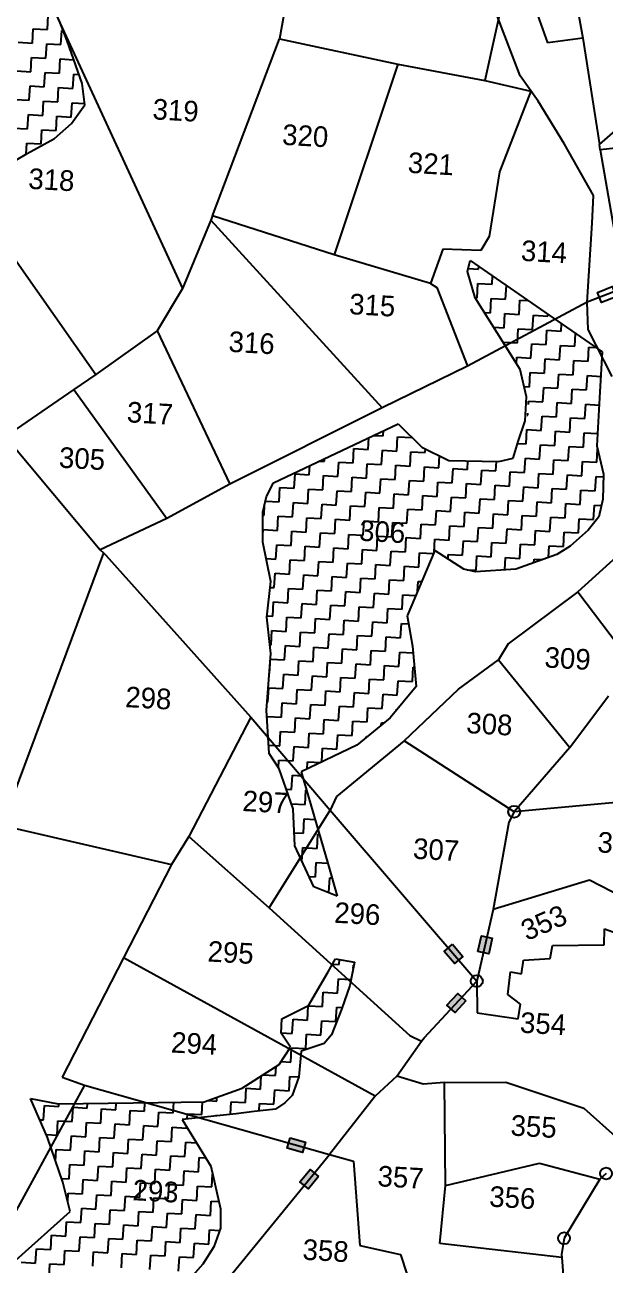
# Model space of a CAD drawing. Header units: metres. Extents: x 284689 to 287152, y 2012663 to 2015676.
# Drawn here: x 285873 to 286132, y 2014511 to 2015064 of the extents above; entities that cross this region are included whole.
import ezdxf
from ezdxf.enums import TextEntityAlignment as Align

# ---------------------------------------------------------------- set-up
doc = ezdxf.new("R2010")
doc.units = ezdxf.units.M
doc.header["$MEASUREMENT"] = 0
for name, color, linetype in [('LINE_WATER', 4, 'Continuous'), ('POLY_HATCH', 12, 'Continuous'), ('POLY_PARCEL', 6, 'Continuous'), ('TEXT_PARCEL', 7, 'Continuous')]:
    doc.layers.add(name, color=color, linetype=linetype)
doc.styles.add('TEXT_MAP', font='')
doc.styles.get('TEXT_MAP').set_extended_font_data('Kruti Dev 050')

msp = doc.modelspace()

# ---------------------------------------------------------------- hatches: boundary and pattern name
for points in [[(286081.44, 2014656.44), (286076.65, 2014657.55), (286075.04, 2014650.63), (286079.83, 2014649.52)], [(286064.58, 2014645.18), (286068.31, 2014648.38), (286063.68, 2014653.78), (286059.95, 2014650.57)], [(286061.2, 2014626.66), (286064.81, 2014623.32), (286069.64, 2014628.53), (286066.03, 2014631.88)], [(285996.84, 2014560.93), (285998.18, 2014565.66), (285991.34, 2014567.6), (285990, 2014562.87)], [(285995.68, 2014547.92), (285999.49, 2014544.81), (286003.99, 2014550.31), (286000.18, 2014553.42)]]:
    msp.add_hatch(color=256).paths.add_polyline_path(points)

# ---------------------------------------------------------------- linework, layer by layer
for points in [[(286136.73, 2014942.33), (286130.12, 2014939.72), (286128.31, 2014944.29), (286134.92, 2014946.9)], [(286075.04, 2014650.63), (286076.65, 2014657.55), (286081.44, 2014656.44), (286079.83, 2014649.52)], [(286063.68, 2014653.78), (286068.31, 2014648.38), (286064.58, 2014645.18), (286059.95, 2014650.57)], [(286069.64, 2014628.53), (286064.81, 2014623.32), (286061.2, 2014626.66), (286066.03, 2014631.88)], [(285991.34, 2014567.6), (285998.18, 2014565.66), (285996.84, 2014560.93), (285990, 2014562.87)], [(286003.99, 2014550.31), (285999.49, 2014544.81), (285995.68, 2014547.92), (286000.18, 2014553.42)]]:
    msp.add_lwpolyline(points, close=True)
for centre in [(286091.2, 2014712.83), (286074.5, 2014637.39), (286132.16, 2014551.64), (286113.43, 2014522.78)]:
    msp.add_circle(centre, 2.65)
at = {"layer": 'LINE_WATER'}
for p, q in [((286093.94, 2015040.8), (286083.57, 2015067.5)), ((286101.86, 2015029.43), (286093.94, 2015040.8)), ((286113.61, 2015010.26), (286101.86, 2015029.43)), ((286126.63, 2014987.49), (286113.61, 2015010.26)), ((286125.94, 2014975.19), (286126.63, 2014987.49)), ((286123.81, 2014939.87), (286125.94, 2014975.19)), ((286124.23, 2014927.8), (286123.81, 2014939.87)), ((286134.93, 2014906.78), (286124.23, 2014927.8))]:
    msp.add_line(p, q, dxfattribs=at)
at = {"layer": 'POLY_HATCH', "linetype": 'Continuous'}
for p, q in [((285883.1, 2015061.41), (285883.46, 2015067.78)), ((285876.36, 2015055.39), (285876.72, 2015061.77)), ((285876.72, 2015061.77), (285883.1, 2015061.41)), ((285889.11, 2015054.68), (285889.47, 2015061.05)), ((285889.47, 2015061.05), (285890.07, 2015061.02)), ((285869.99, 2015055.75), (285876.36, 2015055.39)), ((285882.38, 2015048.66), (285882.74, 2015055.03)), ((285882.74, 2015055.03), (285889.11, 2015054.68)), ((285875.65, 2015042.64), (285876.01, 2015049.02)), ((285876.01, 2015049.02), (285882.38, 2015048.66)), ((285888.4, 2015041.93), (285888.76, 2015048.3)), ((285888.76, 2015048.3), (285894.8, 2015047.96)), ((285869.27, 2015043), (285875.65, 2015042.64)), ((285881.66, 2015035.91), (285882.02, 2015042.28)), ((285882.02, 2015042.28), (285888.4, 2015041.93)), ((285894.41, 2015035.19), (285894.77, 2015041.57)), ((285894.77, 2015041.57), (285897.09, 2015041.44)), ((285874.93, 2015029.89), (285875.29, 2015036.27)), ((285875.29, 2015036.27), (285881.66, 2015035.91)), ((285887.68, 2015029.18), (285888.04, 2015035.55)), ((285888.04, 2015035.55), (285894.41, 2015035.19)), ((285868.56, 2015030.25), (285874.93, 2015029.89)), ((285880.95, 2015023.16), (285881.31, 2015029.53)), ((285881.31, 2015029.53), (285887.68, 2015029.18)), ((285893.7, 2015022.44), (285894.06, 2015028.82)), ((285894.06, 2015028.82), (285899.67, 2015028.5)), ((285874.21, 2015017.14), (285874.57, 2015023.52)), ((285874.57, 2015023.52), (285880.95, 2015023.16)), ((285886.96, 2015016.43), (285887.32, 2015022.8)), ((285887.32, 2015022.8), (285893.7, 2015022.44)), ((285867.84, 2015017.5), (285874.21, 2015017.14)), ((285880.23, 2015010.41), (285880.59, 2015016.79)), ((285880.59, 2015016.79), (285886.96, 2015016.43)), ((285873.58, 2015005.93), (285873.86, 2015010.77)), ((285873.86, 2015010.77), (285880.23, 2015010.41)), ((286070.76, 2014954.94), (286075.34, 2014954.68)), ((286075.34, 2014954.68), (286075.41, 2014955.85)), ((286081.36, 2014947.95), (286081.56, 2014951.59)), ((286074.62, 2014941.93), (286074.98, 2014948.3)), ((286074.98, 2014948.3), (286081.36, 2014947.95)), ((286087.37, 2014941.21), (286087.72, 2014947.32)), ((286073.73, 2014941.98), (286074.62, 2014941.93)), ((286080.64, 2014935.2), (286081, 2014941.57)), ((286081, 2014941.57), (286087.37, 2014941.21)), ((286093.39, 2014934.48), (286093.75, 2014940.85)), ((286093.75, 2014940.85), (286097.35, 2014940.65)), ((286077.84, 2014935.35), (286080.64, 2014935.2)), ((286086.66, 2014928.46), (286087.02, 2014934.84)), ((286087.02, 2014934.84), (286093.39, 2014934.48)), ((286099.41, 2014927.75), (286099.76, 2014934.12)), ((286099.76, 2014934.12), (286106.14, 2014933.76)), ((286106.14, 2014933.76), (286106.18, 2014934.53)), ((286082.01, 2014928.72), (286086.66, 2014928.46)), ((286092.67, 2014921.73), (286093.03, 2014928.1)), ((286093.03, 2014928.1), (286099.41, 2014927.75)), ((286105.42, 2014921.01), (286105.78, 2014927.39)), ((286105.78, 2014927.39), (286112.16, 2014927.03)), ((286112.16, 2014927.03), (286112.34, 2014930.26)), ((286086.29, 2014921.94), (286086.3, 2014922.09)), ((286086.3, 2014922.09), (286092.67, 2014921.73)), ((286118.17, 2014920.3), (286118.49, 2014926)), ((286098.69, 2014915), (286099.05, 2014921.37)), ((286099.05, 2014921.37), (286105.42, 2014921.01)), ((286111.44, 2014914.28), (286111.8, 2014920.65)), ((286111.8, 2014920.65), (286118.17, 2014920.3)), ((286124.19, 2014913.56), (286124.55, 2014919.94)), ((286124.55, 2014919.94), (286127.48, 2014919.77)), ((286092.16, 2014912.59), (286092.32, 2014915.35)), ((286092.32, 2014915.35), (286098.69, 2014915)), ((286104.71, 2014908.26), (286105.06, 2014914.64)), ((286105.06, 2014914.64), (286111.44, 2014914.28)), ((286117.46, 2014907.55), (286117.81, 2014913.92)), ((286117.81, 2014913.92), (286124.19, 2014913.56)), ((286097.97, 2014902.25), (286098.33, 2014908.62)), ((286098.33, 2014908.62), (286104.71, 2014908.26)), ((286110.72, 2014901.53), (286111.08, 2014907.9)), ((286111.08, 2014907.9), (286117.46, 2014907.55)), ((286123.47, 2014900.81), (286123.83, 2014907.19)), ((286123.83, 2014907.19), (286129.84, 2014906.85)), ((286095.62, 2014902.38), (286097.97, 2014902.25)), ((286103.99, 2014895.51), (286104.35, 2014901.89)), ((286104.35, 2014901.89), (286110.72, 2014901.53)), ((286116.74, 2014894.8), (286117.1, 2014901.17)), ((286117.1, 2014901.17), (286123.47, 2014900.81)), ((286097.53, 2014894.32), (286097.61, 2014895.87)), ((286097.61, 2014895.87), (286103.99, 2014895.51)), ((286110.01, 2014888.78), (286110.36, 2014895.16)), ((286110.36, 2014895.16), (286116.74, 2014894.8)), ((286122.76, 2014888.06), (286123.11, 2014894.44)), ((286123.11, 2014894.44), (286129.12, 2014894.1)), ((286096.99, 2014889.51), (286097.26, 2014889.5)), ((286097.26, 2014889.5), (286097.31, 2014890.43)), ((286103.27, 2014882.76), (286103.63, 2014889.14)), ((286103.63, 2014889.14), (286110.01, 2014888.78)), ((286116.02, 2014882.05), (286116.38, 2014888.42)), ((286116.38, 2014888.42), (286122.76, 2014888.06)), ((286096.54, 2014876.75), (286096.9, 2014883.12)), ((286096.9, 2014883.12), (286103.27, 2014882.76)), ((286026.06, 2014874.31), (286026.36, 2014879.58)), ((286028.45, 2014880.58), (286032.79, 2014880.33)), ((286032.79, 2014880.33), (286032.93, 2014882.7)), ((286038.81, 2014873.6), (286039.17, 2014879.97)), ((286039.17, 2014879.97), (286045.54, 2014879.61)), ((286045.54, 2014879.61), (286045.55, 2014879.72)), ((286109.29, 2014876.03), (286109.65, 2014882.41)), ((286109.65, 2014882.41), (286116.02, 2014882.05)), ((286122.04, 2014875.31), (286122.4, 2014881.69)), ((286122.4, 2014881.69), (286128.4, 2014881.35)), ((286019.33, 2014868.3), (286019.68, 2014874.67)), ((286019.68, 2014874.67), (286026.06, 2014874.31)), ((286032.08, 2014867.58), (286032.43, 2014873.96)), ((286032.43, 2014873.96), (286038.81, 2014873.6)), ((286044.83, 2014866.86), (286045.18, 2014873.24)), ((286045.18, 2014873.24), (286051.56, 2014872.88)), ((286051.56, 2014872.88), (286051.65, 2014874.53)), ((286092.67, 2014876.96), (286096.54, 2014876.75)), ((286102.56, 2014870.01), (286102.91, 2014876.39)), ((286102.91, 2014876.39), (286109.29, 2014876.03)), ((286115.31, 2014869.3), (286115.66, 2014875.67)), ((286115.66, 2014875.67), (286122.04, 2014875.31)), ((286128.06, 2014868.58), (286128.4, 2014874.64)), ((285999.84, 2014863), (286000.08, 2014867.13)), ((286004.32, 2014869.14), (286006.58, 2014869.01)), ((286006.58, 2014869.01), (286006.65, 2014870.24)), ((286012.59, 2014862.28), (286012.95, 2014868.66)), ((286012.95, 2014868.66), (286019.33, 2014868.3)), ((286025.34, 2014861.56), (286025.7, 2014867.94)), ((286025.7, 2014867.94), (286032.08, 2014867.58)), ((286038.09, 2014860.85), (286038.45, 2014867.22)), ((286038.45, 2014867.22), (286044.83, 2014866.86)), ((286050.84, 2014860.13), (286051.2, 2014866.51)), ((286051.2, 2014866.51), (286057.57, 2014866.15)), ((286057.57, 2014866.15), (286057.87, 2014871.44)), ((286070.32, 2014865.43), (286070.54, 2014869.2)), ((286083.07, 2014864.71), (286083.31, 2014868.99)), ((286095.82, 2014864), (286096.18, 2014870.37)), ((286096.18, 2014870.37), (286102.56, 2014870.01)), ((286108.57, 2014863.28), (286108.93, 2014869.66)), ((286108.93, 2014869.66), (286115.31, 2014869.3)), ((286121.32, 2014862.56), (286121.68, 2014868.94)), ((286121.68, 2014868.94), (286128.06, 2014868.58)), ((285993.11, 2014856.98), (285993.47, 2014863.36)), ((285993.47, 2014863.36), (285999.84, 2014863)), ((286005.86, 2014856.27), (286006.22, 2014862.64)), ((286006.22, 2014862.64), (286012.59, 2014862.28)), ((286018.61, 2014855.55), (286018.97, 2014861.92)), ((286018.97, 2014861.92), (286025.34, 2014861.56)), ((286031.36, 2014854.83), (286031.72, 2014861.21)), ((286031.72, 2014861.21), (286038.09, 2014860.85)), ((286063.59, 2014859.41), (286063.95, 2014865.79)), ((286063.95, 2014865.79), (286070.32, 2014865.43)), ((286076.34, 2014858.7), (286076.7, 2014865.07)), ((286076.7, 2014865.07), (286083.07, 2014864.71)), ((286089.09, 2014857.98), (286089.45, 2014864.36)), ((286089.45, 2014864.36), (286095.82, 2014864)), ((286101.84, 2014857.26), (286102.2, 2014863.64)), ((286102.2, 2014863.64), (286108.57, 2014863.28)), ((286114.59, 2014856.55), (286114.95, 2014862.92)), ((286114.95, 2014862.92), (286121.32, 2014862.56)), ((286127.34, 2014855.83), (286127.7, 2014862.21)), ((286127.7, 2014862.21), (286130.94, 2014862.02)), ((285986.38, 2014850.97), (285986.74, 2014857.34)), ((285986.74, 2014857.34), (285993.11, 2014856.98)), ((285999.13, 2014850.25), (285999.48, 2014856.62)), ((285999.48, 2014856.62), (286005.86, 2014856.27)), ((286011.88, 2014849.53), (286012.23, 2014855.91)), ((286012.23, 2014855.91), (286018.61, 2014855.55)), ((286044.11, 2014854.12), (286044.47, 2014860.49)), ((286044.47, 2014860.49), (286050.84, 2014860.13)), ((286056.86, 2014853.4), (286057.22, 2014859.77)), ((286057.22, 2014859.77), (286063.59, 2014859.41)), ((286069.61, 2014852.68), (286069.97, 2014859.06)), ((286069.97, 2014859.06), (286076.34, 2014858.7)), ((286082.36, 2014851.97), (286082.72, 2014858.34)), ((286082.72, 2014858.34), (286089.09, 2014857.98)), ((286095.11, 2014851.25), (286095.47, 2014857.62)), ((286095.47, 2014857.62), (286101.84, 2014857.26)), ((286107.86, 2014850.53), (286108.21, 2014856.91)), ((286108.21, 2014856.91), (286114.59, 2014856.55)), ((286120.61, 2014849.82), (286120.96, 2014856.19)), ((286120.96, 2014856.19), (286127.34, 2014855.83)), ((285979.64, 2014844.95), (285979.92, 2014849.86)), ((285980.28, 2014851.31), (285986.38, 2014850.97)), ((285992.39, 2014844.23), (285992.75, 2014850.61)), ((285992.75, 2014850.61), (285999.13, 2014850.25)), ((286005.14, 2014843.52), (286005.5, 2014849.89)), ((286005.5, 2014849.89), (286011.88, 2014849.53)), ((286024.63, 2014848.82), (286024.98, 2014855.19)), ((286024.98, 2014855.19), (286031.36, 2014854.83)), ((286037.38, 2014848.1), (286037.73, 2014854.47)), ((286037.73, 2014854.47), (286044.11, 2014854.12)), ((286050.12, 2014847.38), (286050.48, 2014853.76)), ((286050.48, 2014853.76), (286056.86, 2014853.4)), ((286062.87, 2014846.67), (286063.23, 2014853.04)), ((286063.23, 2014853.04), (286069.61, 2014852.68)), ((286075.62, 2014845.95), (286075.98, 2014852.32)), ((286075.98, 2014852.32), (286082.36, 2014851.97)), ((286088.37, 2014845.23), (286088.73, 2014851.61)), ((286088.73, 2014851.61), (286095.11, 2014851.25)), ((286101.12, 2014844.52), (286101.48, 2014850.89)), ((286101.48, 2014850.89), (286107.86, 2014850.53)), ((286113.87, 2014843.8), (286114.23, 2014850.17)), ((286114.23, 2014850.17), (286120.61, 2014849.82)), ((285979.06, 2014844.98), (285979.64, 2014844.95)), ((285985.66, 2014838.22), (285986.02, 2014844.59)), ((285986.02, 2014844.59), (285992.39, 2014844.23)), ((286017.89, 2014842.8), (286018.25, 2014849.17)), ((286018.25, 2014849.17), (286024.63, 2014848.82)), ((286030.64, 2014842.08), (286031, 2014848.46)), ((286031, 2014848.46), (286037.38, 2014848.1)), ((286043.39, 2014841.37), (286043.75, 2014847.74)), ((286043.75, 2014847.74), (286050.12, 2014847.38)), ((286056.14, 2014840.65), (286056.5, 2014847.02)), ((286056.5, 2014847.02), (286062.87, 2014846.67)), ((286068.89, 2014839.93), (286069.25, 2014846.31)), ((286069.25, 2014846.31), (286075.62, 2014845.95)), ((286081.64, 2014839.22), (286082, 2014845.59)), ((286082, 2014845.59), (286088.37, 2014845.23)), ((286094.39, 2014838.5), (286094.75, 2014844.87)), ((286094.75, 2014844.87), (286101.12, 2014844.52)), ((286126.62, 2014843.08), (286126.98, 2014849.46)), ((286126.98, 2014849.46), (286130.13, 2014849.28)), ((285998.41, 2014837.5), (285998.77, 2014843.87)), ((285998.77, 2014843.87), (286005.14, 2014843.52)), ((286011.16, 2014836.78), (286011.52, 2014843.16)), ((286011.52, 2014843.16), (286017.89, 2014842.8)), ((286023.91, 2014836.07), (286024.27, 2014842.44)), ((286024.27, 2014842.44), (286030.64, 2014842.08)), ((286036.66, 2014835.35), (286037.02, 2014841.72)), ((286037.02, 2014841.72), (286043.39, 2014841.37)), ((286049.41, 2014834.63), (286049.77, 2014841.01)), ((286049.77, 2014841.01), (286056.14, 2014840.65)), ((286062.16, 2014833.92), (286062.52, 2014840.29)), ((286062.52, 2014840.29), (286068.89, 2014839.93)), ((286074.91, 2014833.2), (286075.27, 2014839.57)), ((286075.27, 2014839.57), (286081.64, 2014839.22)), ((286087.66, 2014832.48), (286088.02, 2014838.86)), ((286088.02, 2014838.86), (286094.39, 2014838.5)), ((286107.14, 2014837.78), (286107.5, 2014844.16)), ((286107.5, 2014844.16), (286113.87, 2014843.8)), ((286119.89, 2014837.07), (286120.25, 2014843.44)), ((286120.25, 2014843.44), (286126.62, 2014843.08)), ((285979.15, 2014836.17), (285979.29, 2014838.57)), ((285979.29, 2014838.57), (285985.66, 2014838.22)), ((285991.68, 2014831.48), (285992.04, 2014837.86)), ((285992.04, 2014837.86), (285998.41, 2014837.5)), ((286004.43, 2014830.77), (286004.78, 2014837.14)), ((286004.78, 2014837.14), (286011.16, 2014836.78)), ((286017.18, 2014830.05), (286017.53, 2014836.42)), ((286017.53, 2014836.42), (286023.91, 2014836.07)), ((286029.93, 2014829.33), (286030.28, 2014835.71)), ((286030.28, 2014835.71), (286036.66, 2014835.35)), ((286042.68, 2014828.62), (286043.03, 2014834.99)), ((286043.03, 2014834.99), (286049.41, 2014834.63)), ((286055.46, 2014828.56), (286055.78, 2014834.27)), ((286055.78, 2014834.27), (286062.16, 2014833.92)), ((286068.17, 2014827.18), (286068.53, 2014833.56)), ((286068.53, 2014833.56), (286074.91, 2014833.2)), ((286100.41, 2014831.77), (286100.76, 2014838.14)), ((286100.76, 2014838.14), (286107.14, 2014837.78)), ((286113.16, 2014831.05), (286113.51, 2014837.42)), ((286113.51, 2014837.42), (286119.89, 2014837.07)), ((285984.94, 2014825.47), (285985.3, 2014831.84)), ((285985.3, 2014831.84), (285991.68, 2014831.48)), ((285997.69, 2014824.75), (285998.05, 2014831.12)), ((285998.05, 2014831.12), (286004.43, 2014830.77)), ((286010.44, 2014824.03), (286010.8, 2014830.41)), ((286010.8, 2014830.41), (286017.18, 2014830.05)), ((286023.19, 2014823.32), (286023.55, 2014829.69)), ((286023.55, 2014829.69), (286029.93, 2014829.33)), ((286035.94, 2014822.6), (286036.3, 2014828.97)), ((286036.3, 2014828.97), (286042.68, 2014828.62)), ((286048.69, 2014821.88), (286049.05, 2014828.26)), ((286049.05, 2014828.26), (286055.19, 2014827.91)), ((286080.92, 2014826.47), (286081.28, 2014832.84)), ((286081.28, 2014832.84), (286087.66, 2014832.48)), ((286093.67, 2014825.75), (286094.03, 2014832.12)), ((286094.03, 2014832.12), (286100.41, 2014831.77)), ((286106.48, 2014826.12), (286106.78, 2014831.41)), ((286106.78, 2014831.41), (286113.16, 2014831.05)), ((285980.63, 2014825.71), (285984.94, 2014825.47)), ((285990.96, 2014818.73), (285991.32, 2014825.11)), ((285991.32, 2014825.11), (285997.69, 2014824.75)), ((286003.71, 2014818.02), (286004.07, 2014824.39)), ((286004.07, 2014824.39), (286010.44, 2014824.03)), ((286016.46, 2014817.3), (286016.82, 2014823.67)), ((286016.82, 2014823.67), (286023.19, 2014823.32)), ((286029.21, 2014816.58), (286029.57, 2014822.96)), ((286029.57, 2014822.96), (286035.94, 2014822.6)), ((286041.96, 2014815.87), (286042.32, 2014822.24)), ((286042.32, 2014822.24), (286048.69, 2014821.88)), ((286061.69, 2014825.52), (286061.8, 2014827.54)), ((286061.8, 2014827.54), (286068.17, 2014827.18)), ((286074.19, 2014820.45), (286074.55, 2014826.82)), ((286074.55, 2014826.82), (286080.92, 2014826.47)), ((286086.99, 2014820.61), (286087.3, 2014826.11)), ((286087.3, 2014826.11), (286093.67, 2014825.75)), ((286099.96, 2014823.78), (286100.05, 2014825.39)), ((286100.05, 2014825.39), (286103.85, 2014825.18)), ((285984.23, 2014812.72), (285984.59, 2014819.09)), ((285984.59, 2014819.09), (285990.96, 2014818.73)), ((285996.98, 2014812), (285997.33, 2014818.37)), ((285997.33, 2014818.37), (286003.71, 2014818.02)), ((286009.73, 2014811.28), (286010.08, 2014817.66)), ((286010.08, 2014817.66), (286016.46, 2014817.3)), ((286022.48, 2014810.57), (286022.83, 2014816.94)), ((286022.83, 2014816.94), (286029.21, 2014816.58)), ((286070.18, 2014820.67), (286074.19, 2014820.45)), ((285982.38, 2014812.82), (285984.23, 2014812.72)), ((285990.24, 2014805.98), (285990.6, 2014812.36)), ((285990.6, 2014812.36), (285996.98, 2014812)), ((286002.99, 2014805.27), (286003.35, 2014811.64)), ((286003.35, 2014811.64), (286009.73, 2014811.28)), ((286035.23, 2014809.85), (286035.58, 2014816.22)), ((286035.58, 2014816.22), (286041.96, 2014815.87)), ((286048.09, 2014811.13), (286048.33, 2014815.51)), ((286048.33, 2014815.51), (286049.9, 2014815.42)), ((285983.51, 2014799.97), (285983.87, 2014806.34)), ((285983.87, 2014806.34), (285990.24, 2014805.98)), ((285996.26, 2014799.25), (285996.62, 2014805.63)), ((285996.62, 2014805.63), (286002.99, 2014805.27)), ((286015.74, 2014804.55), (286016.1, 2014810.92)), ((286016.1, 2014810.92), (286022.48, 2014810.57)), ((286028.49, 2014803.83), (286028.85, 2014810.21)), ((286028.85, 2014810.21), (286035.23, 2014809.85)), ((286041.24, 2014803.12), (286041.6, 2014809.49)), ((286041.6, 2014809.49), (286047.26, 2014809.17)), ((285980.95, 2014800.11), (285983.51, 2014799.97)), ((286009.01, 2014798.53), (286009.37, 2014804.91)), ((286009.37, 2014804.91), (286015.74, 2014804.55)), ((286021.76, 2014797.82), (286022.12, 2014804.19)), ((286022.12, 2014804.19), (286028.49, 2014803.83)), ((286034.51, 2014797.1), (286034.87, 2014803.48)), ((286034.87, 2014803.48), (286041.24, 2014803.12)), ((285989.53, 2014793.23), (285989.89, 2014799.61)), ((285989.89, 2014799.61), (285996.26, 2014799.25)), ((286002.28, 2014792.52), (286002.63, 2014798.89)), ((286002.63, 2014798.89), (286009.01, 2014798.53)), ((286015.03, 2014791.8), (286015.38, 2014798.18)), ((286015.38, 2014798.18), (286021.76, 2014797.82)), ((286027.78, 2014791.08), (286028.13, 2014797.46)), ((286028.13, 2014797.46), (286034.51, 2014797.1)), ((286040.53, 2014790.37), (286040.88, 2014796.74)), ((286040.88, 2014796.74), (286044.06, 2014796.56)), ((285982.79, 2014787.22), (285983.15, 2014793.59)), ((285983.15, 2014793.59), (285989.53, 2014793.23)), ((285995.54, 2014786.5), (285995.9, 2014792.88)), ((285995.9, 2014792.88), (286002.28, 2014792.52)), ((286008.29, 2014785.78), (286008.65, 2014792.16)), ((286008.65, 2014792.16), (286015.03, 2014791.8)), ((286021.04, 2014785.07), (286021.4, 2014791.44)), ((286021.4, 2014791.44), (286027.78, 2014791.08)), ((286033.79, 2014784.35), (286034.15, 2014790.73)), ((286034.15, 2014790.73), (286040.53, 2014790.37)), ((285982.24, 2014787.25), (285982.79, 2014787.22)), ((285988.81, 2014780.48), (285989.17, 2014786.86)), ((285989.17, 2014786.86), (285995.54, 2014786.5)), ((286001.56, 2014779.77), (286001.92, 2014786.14)), ((286001.92, 2014786.14), (286008.29, 2014785.78)), ((286014.31, 2014779.05), (286014.67, 2014785.43)), ((286014.67, 2014785.43), (286021.04, 2014785.07)), ((286027.06, 2014778.33), (286027.42, 2014784.71)), ((286027.42, 2014784.71), (286033.79, 2014784.35)), ((286039.81, 2014777.62), (286040.17, 2014783.99)), ((286040.17, 2014783.99), (286046.07, 2014783.66)), ((285982.08, 2014774.47), (285982.33, 2014778.9)), ((285982.47, 2014780.84), (285988.81, 2014780.48)), ((285994.83, 2014773.75), (285995.18, 2014780.13)), ((285995.18, 2014780.13), (286001.56, 2014779.77)), ((286007.58, 2014773.03), (286007.93, 2014779.41)), ((286007.93, 2014779.41), (286014.31, 2014779.05)), ((286020.33, 2014772.32), (286020.68, 2014778.69)), ((286020.68, 2014778.69), (286027.06, 2014778.33)), ((286033.08, 2014771.6), (286033.43, 2014777.98)), ((286033.43, 2014777.98), (286039.81, 2014777.62)), ((285982, 2014774.47), (285982.08, 2014774.47)), ((285988.09, 2014767.73), (285988.45, 2014774.11)), ((285988.45, 2014774.11), (285994.83, 2014773.75)), ((286000.84, 2014767.02), (286001.2, 2014773.39)), ((286001.2, 2014773.39), (286007.58, 2014773.03)), ((286013.59, 2014766.3), (286013.95, 2014772.68)), ((286013.95, 2014772.68), (286020.33, 2014772.32)), ((286045.82, 2014770.88), (286046.18, 2014777.26)), ((286046.18, 2014777.26), (286046.67, 2014777.23)), ((285981.36, 2014761.72), (285981.72, 2014768.09)), ((285981.72, 2014768.09), (285988.09, 2014767.73)), ((285994.11, 2014761), (285994.47, 2014767.38)), ((285994.47, 2014767.38), (286000.84, 2014767.02)), ((286026.34, 2014765.58), (286026.7, 2014771.96)), ((286026.7, 2014771.96), (286033.08, 2014771.6)), ((286039.09, 2014764.87), (286039.45, 2014771.24)), ((286039.45, 2014771.24), (286045.82, 2014770.88)), ((285981.06, 2014761.74), (285981.36, 2014761.72)), ((285987.38, 2014754.99), (285987.74, 2014761.36)), ((285987.74, 2014761.36), (285994.11, 2014761)), ((286006.86, 2014760.28), (286007.22, 2014766.66)), ((286007.22, 2014766.66), (286013.59, 2014766.3)), ((286019.61, 2014759.57), (286019.97, 2014765.94)), ((286019.97, 2014765.94), (286026.34, 2014765.58)), ((286032.36, 2014758.85), (286032.72, 2014765.23)), ((286032.72, 2014765.23), (286039.09, 2014764.87)), ((286000.13, 2014754.27), (286000.48, 2014760.64)), ((286000.48, 2014760.64), (286006.86, 2014760.28)), ((286012.88, 2014753.55), (286013.23, 2014759.93)), ((286013.23, 2014759.93), (286019.61, 2014759.57)), ((286025.63, 2014752.84), (286025.98, 2014759.21)), ((286025.98, 2014759.21), (286032.36, 2014758.85)), ((286038.7, 2014757.99), (286038.73, 2014758.49)), ((286038.73, 2014758.49), (286039.1, 2014758.47)), ((285980.98, 2014754.95), (285981, 2014755.34)), ((285981, 2014755.34), (285987.38, 2014754.99)), ((285993.39, 2014748.25), (285993.75, 2014754.63)), ((285993.75, 2014754.63), (286000.13, 2014754.27)), ((286006.14, 2014747.54), (286006.5, 2014753.91)), ((286006.5, 2014753.91), (286012.88, 2014753.55)), ((286018.89, 2014746.82), (286019.25, 2014753.19)), ((286019.25, 2014753.19), (286025.63, 2014752.84)), ((286031.94, 2014751.38), (286032, 2014752.48)), ((286032, 2014752.48), (286033.21, 2014752.41)), ((285986.66, 2014742.24), (285987.02, 2014748.61)), ((285987.02, 2014748.61), (285993.39, 2014748.25)), ((285999.41, 2014741.52), (285999.77, 2014747.89)), ((285999.77, 2014747.89), (286006.14, 2014747.54)), ((286012.16, 2014740.8), (286012.52, 2014747.18)), ((286012.52, 2014747.18), (286018.89, 2014746.82)), ((286025.24, 2014745.97), (286025.27, 2014746.46)), ((286025.27, 2014746.46), (286025.81, 2014746.43)), ((285981.72, 2014742.51), (285986.66, 2014742.24)), ((285992.68, 2014735.5), (285993.03, 2014741.88)), ((285993.03, 2014741.88), (285999.41, 2014741.52)), ((286005.44, 2014735.02), (286005.78, 2014741.16)), ((286005.78, 2014741.16), (286012.16, 2014740.8)), ((285986.11, 2014732.47), (285986.3, 2014735.86)), ((285986.3, 2014735.86), (285992.68, 2014735.5)), ((285998.87, 2014731.84), (285999.05, 2014735.14)), ((285999.05, 2014735.14), (286005.01, 2014734.81)), ((285991.96, 2014722.75), (285992.32, 2014729.13)), ((285992.32, 2014729.13), (285996.74, 2014728.88)), ((285989.59, 2014722.89), (285991.96, 2014722.75)), ((285997.98, 2014716.02), (285998.33, 2014722.39)), ((285998.33, 2014722.39), (285998.63, 2014722.38)), ((285991.85, 2014716.36), (285997.98, 2014716.02)), ((285997.26, 2014703.27), (285997.62, 2014709.64)), ((285997.62, 2014709.64), (286002.4, 2014709.38)), ((285993.15, 2014703.5), (285997.26, 2014703.27)), ((286003.28, 2014696.54), (286003.63, 2014702.91)), ((286003.63, 2014702.91), (286004.28, 2014702.88)), ((285996.56, 2014690.84), (285996.9, 2014696.9)), ((285996.9, 2014696.9), (286003.28, 2014696.54)), ((286002.56, 2014683.79), (286002.92, 2014690.16)), ((286002.92, 2014690.16), (286008.05, 2014689.87)), ((285999.7, 2014683.95), (286002.56, 2014683.79)), ((286008.58, 2014677.05), (286008.93, 2014683.43)), ((286008.93, 2014683.43), (286009.96, 2014683.37)), ((286007.6, 2014677.11), (286008.58, 2014677.05)), ((286013.16, 2014644.82), (286013.28, 2014646.96)), ((286010.29, 2014644.98), (286013.16, 2014644.82)), ((286019.45, 2014642.99), (286019.53, 2014644.46)), ((286019.53, 2014644.46), (286019.74, 2014644.45)), ((286012.44, 2014632.07), (286012.8, 2014638.45)), ((286012.8, 2014638.45), (286018.47, 2014638.13)), ((286005.71, 2014626.06), (286006.07, 2014632.43)), ((286006.07, 2014632.43), (286012.44, 2014632.07)), ((285998.98, 2014620.04), (285999.33, 2014626.41)), ((285999.35, 2014626.41), (286005.71, 2014626.06)), ((286011.73, 2014619.32), (286012.08, 2014625.7)), ((286012.08, 2014625.7), (286014.51, 2014625.56)), ((285992.24, 2014614.02), (285992.6, 2014620.4)), ((285992.6, 2014620.4), (285998.98, 2014620.04)), ((286004.99, 2014613.31), (286005.35, 2014619.68)), ((286005.35, 2014619.68), (286011.73, 2014619.32)), ((285987.24, 2014614.3), (285992.24, 2014614.02)), ((285998.26, 2014607.29), (285998.62, 2014613.66)), ((285998.62, 2014613.66), (286004.99, 2014613.31)), ((285991.53, 2014601.27), (285991.88, 2014607.65)), ((285991.88, 2014607.65), (285998.26, 2014607.29)), ((285987.29, 2014601.51), (285991.53, 2014601.27)), ((285979.18, 2014595.57), (285984.79, 2014595.26)), ((285984.79, 2014595.26), (285985.02, 2014599.29)), ((285978.06, 2014589.24), (285978.39, 2014595.07)), ((285990.81, 2014588.52), (285991.17, 2014594.9)), ((285991.17, 2014594.9), (285995.13, 2014594.68)), ((285875.51, 2014585.1), (285875.51, 2014585.1)), ((285958.58, 2014583.94), (285958.67, 2014585.62)), ((285971.33, 2014583.22), (285971.69, 2014589.6)), ((285971.69, 2014589.6), (285978.06, 2014589.24)), ((285984.08, 2014582.51), (285984.43, 2014588.88)), ((285984.43, 2014588.88), (285990.81, 2014588.52)), ((285881.36, 2014575.49), (285881.72, 2014581.87)), ((285881.72, 2014581.87), (285888.1, 2014581.51)), ((285888.1, 2014581.51), (285888.17, 2014582.74)), ((285894.11, 2014574.77), (285894.47, 2014581.15)), ((285894.47, 2014581.15), (285900.85, 2014580.79)), ((285900.85, 2014580.79), (285900.96, 2014582.88)), ((285906.86, 2014574.06), (285907.22, 2014580.43)), ((285907.22, 2014580.43), (285913.6, 2014580.07)), ((285913.6, 2014580.07), (285913.76, 2014583.03)), ((285919.61, 2014573.34), (285919.97, 2014579.72)), ((285919.97, 2014579.72), (285926.35, 2014579.36)), ((285926.35, 2014579.36), (285926.56, 2014583.18)), ((285932.36, 2014572.62), (285932.72, 2014579)), ((285932.72, 2014579), (285939.09, 2014578.64)), ((285939.09, 2014578.64), (285939.36, 2014583.36)), ((285951.84, 2014577.92), (285952.16, 2014583.58)), ((285954.61, 2014584.16), (285958.58, 2014583.94)), ((285964.64, 2014578.01), (285964.95, 2014583.58)), ((285964.95, 2014583.58), (285971.33, 2014583.22)), ((285977.52, 2014579.57), (285977.7, 2014582.87)), ((285977.7, 2014582.87), (285984.08, 2014582.51)), ((285879.61, 2014575.59), (285881.36, 2014575.49)), ((285887.38, 2014568.76), (285887.74, 2014575.13)), ((285887.74, 2014575.13), (285894.11, 2014574.77)), ((285900.13, 2014568.04), (285900.49, 2014574.42)), ((285900.49, 2014574.42), (285906.86, 2014574.06)), ((285912.88, 2014567.32), (285913.24, 2014573.7)), ((285913.24, 2014573.7), (285919.61, 2014573.34)), ((285945.34, 2014575.9), (285945.47, 2014578.28)), ((285945.47, 2014578.28), (285951.84, 2014577.92)), ((285958.2, 2014577.31), (285958.22, 2014577.57)), ((285958.22, 2014577.57), (285959.75, 2014577.48)), ((285882.45, 2014569.04), (285887.38, 2014568.76)), ((285893.4, 2014562.02), (285893.75, 2014568.4)), ((285893.75, 2014568.4), (285900.13, 2014568.04)), ((285925.63, 2014566.61), (285925.99, 2014572.98)), ((285925.99, 2014572.98), (285932.36, 2014572.62)), ((285938.38, 2014565.89), (285938.74, 2014572.27)), ((285938.74, 2014572.27), (285945.11, 2014571.91)), ((285945.11, 2014571.91), (285945.13, 2014572.33)), ((285886.72, 2014557.02), (285887.02, 2014562.38)), ((285887.02, 2014562.38), (285893.4, 2014562.02)), ((285906.15, 2014561.31), (285906.5, 2014567.68)), ((285906.5, 2014567.68), (285912.88, 2014567.32)), ((285918.9, 2014560.59), (285919.25, 2014566.97)), ((285919.25, 2014566.97), (285925.63, 2014566.61)), ((285931.64, 2014559.87), (285932, 2014566.25)), ((285932, 2014566.25), (285938.38, 2014565.89)), ((285944.39, 2014559.16), (285944.75, 2014565.53)), ((285944.75, 2014565.53), (285949.51, 2014565.27)), ((285899.41, 2014555.29), (285899.77, 2014561.67)), ((285899.77, 2014561.67), (285906.15, 2014561.31)), ((285912.16, 2014554.58), (285912.52, 2014560.95)), ((285912.52, 2014560.95), (285918.9, 2014560.59)), ((285924.91, 2014553.86), (285925.27, 2014560.23)), ((285925.27, 2014560.23), (285931.64, 2014559.87)), ((285937.66, 2014553.14), (285938.02, 2014559.52)), ((285938.02, 2014559.52), (285944.39, 2014559.16)), ((285950.41, 2014552.43), (285950.77, 2014558.8)), ((285950.77, 2014558.8), (285953.62, 2014558.64)), ((285892.68, 2014549.28), (285893.04, 2014555.65)), ((285893.04, 2014555.65), (285899.41, 2014555.29)), ((285905.43, 2014548.56), (285905.79, 2014554.93)), ((285905.79, 2014554.93), (285912.16, 2014554.58)), ((285918.18, 2014547.84), (285918.54, 2014554.22)), ((285918.54, 2014554.22), (285924.91, 2014553.86)), ((285930.93, 2014547.13), (285931.29, 2014553.5)), ((285931.29, 2014553.5), (285937.66, 2014553.14)), ((285943.68, 2014546.41), (285944.04, 2014552.78)), ((285944.04, 2014552.78), (285950.41, 2014552.43)), ((285956.43, 2014545.69), (285956.74, 2014551.28)), ((285889.34, 2014549.46), (285892.68, 2014549.28)), ((285898.7, 2014542.54), (285899.05, 2014548.92)), ((285899.05, 2014548.92), (285905.43, 2014548.56)), ((285911.45, 2014541.83), (285911.8, 2014548.2)), ((285911.8, 2014548.2), (285918.18, 2014547.84)), ((285924.2, 2014541.11), (285924.55, 2014547.48)), ((285924.55, 2014547.48), (285930.93, 2014547.13)), ((285936.94, 2014540.39), (285937.3, 2014546.77)), ((285937.3, 2014546.77), (285943.68, 2014546.41)), ((285949.69, 2014539.68), (285950.05, 2014546.05)), ((285950.05, 2014546.05), (285956.43, 2014545.69)), ((285892.1, 2014538.96), (285892.32, 2014542.9)), ((285892.32, 2014542.9), (285898.7, 2014542.54)), ((285904.71, 2014535.81), (285905.07, 2014542.18)), ((285905.07, 2014542.18), (285911.45, 2014541.83)), ((285917.46, 2014535.09), (285917.82, 2014541.47)), ((285917.82, 2014541.47), (285924.2, 2014541.11)), ((285930.21, 2014534.38), (285930.57, 2014540.75)), ((285930.57, 2014540.75), (285936.94, 2014540.39)), ((285897.98, 2014529.79), (285898.34, 2014536.17)), ((285898.34, 2014536.17), (285904.71, 2014535.81)), ((285910.73, 2014529.08), (285911.09, 2014535.45)), ((285911.09, 2014535.45), (285917.46, 2014535.09)), ((285923.48, 2014528.36), (285923.84, 2014534.73)), ((285923.84, 2014534.73), (285930.21, 2014534.38)), ((285942.96, 2014533.66), (285943.32, 2014540.03)), ((285943.32, 2014540.03), (285949.69, 2014539.68)), ((285955.71, 2014532.94), (285956.07, 2014539.32)), ((285956.07, 2014539.32), (285959.51, 2014539.12)), ((285891.25, 2014523.78), (285891.6, 2014530.15)), ((285891.6, 2014530.15), (285897.98, 2014529.79)), ((285904, 2014523.06), (285904.35, 2014529.43)), ((285904.35, 2014529.43), (285910.73, 2014529.08)), ((285936.23, 2014527.64), (285936.59, 2014534.02)), ((285936.59, 2014534.02), (285942.96, 2014533.66)), ((285948.98, 2014526.93), (285949.34, 2014533.3)), ((285949.34, 2014533.3), (285955.71, 2014532.94)), ((285884.51, 2014517.76), (285884.87, 2014524.13)), ((285884.87, 2014524.13), (285891.25, 2014523.78)), ((285916.75, 2014522.34), (285917.1, 2014528.72)), ((285917.1, 2014528.72), (285923.48, 2014528.36)), ((285929.49, 2014521.63), (285929.85, 2014528)), ((285929.85, 2014528), (285936.23, 2014527.64)), ((285942.24, 2014520.91), (285942.6, 2014527.28)), ((285942.6, 2014527.28), (285948.98, 2014526.93)), ((285954.99, 2014520.19), (285955.35, 2014526.57)), ((285955.35, 2014526.57), (285959.91, 2014526.31)), ((285877.78, 2014511.74), (285878.14, 2014518.12)), ((285878.14, 2014518.12), (285884.51, 2014517.76)), ((285897.26, 2014517.04), (285897.62, 2014523.42)), ((285897.62, 2014523.42), (285904, 2014523.06)), ((285910.01, 2014516.33), (285910.37, 2014522.7)), ((285910.37, 2014522.7), (285916.75, 2014522.34)), ((285922.76, 2014515.61), (285923.12, 2014521.98)), ((285923.12, 2014521.98), (285929.49, 2014521.63)), ((285935.51, 2014514.89), (285935.87, 2014521.27)), ((285935.87, 2014521.27), (285942.24, 2014520.91)), ((285948.26, 2014514.18), (285948.62, 2014520.55)), ((285948.62, 2014520.55), (285954.99, 2014520.19)), ((285890.53, 2014511.03), (285890.89, 2014517.4)), ((285890.89, 2014517.4), (285897.26, 2014517.04)), ((285903.28, 2014510.31), (285903.64, 2014516.68)), ((285903.64, 2014516.68), (285910.01, 2014516.33)), ((285916.03, 2014509.59), (285916.39, 2014515.97)), ((285916.39, 2014515.97), (285922.76, 2014515.61)), ((285928.78, 2014508.88), (285929.14, 2014515.25)), ((285929.14, 2014515.25), (285935.51, 2014514.89)), ((285941.53, 2014508.16), (285941.89, 2014514.53)), ((285941.89, 2014514.53), (285948.26, 2014514.18)), ((285871.41, 2014512.1), (285877.78, 2014511.74)), ((285883.8, 2014505.01), (285884.15, 2014511.38)), ((285884.15, 2014511.38), (285890.53, 2014511.03))]:
    msp.add_line(p, q, dxfattribs=at)
at = {"layer": 'POLY_HATCH'}
for p, q in [((285891.85, 2015056.37), (285888.3, 2015065.62)), ((285898.49, 2015037.44), (285891.85, 2015056.37)), ((285899.76, 2015027.87), (285898.49, 2015037.44)), ((285893.86, 2015019.6), (285899.76, 2015027.87)), ((285886.23, 2015012.79), (285893.86, 2015019.6)), ((285874.09, 2015006.23), (285886.23, 2015012.79)), ((285868.47, 2015002.93), (285874.09, 2015006.23)), ((286070.43, 2014953.57), (286071.62, 2014958.47)), ((286071.62, 2014958.47), (286130.45, 2014917.72)), ((286073.78, 2014941.79), (286070.43, 2014953.57)), ((286086.89, 2014920.99), (286073.78, 2014941.79)), ((286093.85, 2014909.9), (286086.89, 2014920.99)), ((286130.45, 2014917.72), (286129.45, 2014899.94)), ((286096.73, 2014897.7), (286093.85, 2014909.9)), ((286129.45, 2014899.94), (286128.1, 2014875.94)), ((286096.13, 2014887.04), (286096.73, 2014897.7)), ((285983.8, 2014859.41), (286039.4, 2014885.77)), ((286039.4, 2014885.77), (286049.97, 2014875.37)), ((286092.94, 2014877.86), (286096.13, 2014887.04)), ((286090.73, 2014870.4), (286092.94, 2014877.86)), ((286049.97, 2014875.37), (286062.12, 2014869.33)), ((286128.1, 2014875.94), (286130.96, 2014863.3)), ((286062.12, 2014869.33), (286084.41, 2014868.97)), ((286084.41, 2014868.97), (286090.73, 2014870.4)), ((286130.96, 2014863.3), (286130.78, 2014852.17)), ((285980.78, 2014853.34), (285983.8, 2014859.41)), ((285979.04, 2014846.31), (285980.78, 2014853.34)), ((286130.78, 2014852.17), (286129, 2014844.24)), ((285979.18, 2014832.92), (285979.04, 2014846.31)), ((286129, 2014844.24), (286124.2, 2014838.27)), ((286124.2, 2014838.27), (286116.21, 2014831.14)), ((285982.68, 2014815.51), (285979.18, 2014832.92)), ((286055.78, 2014829.31), (286043.43, 2014800.14)), ((286068.7, 2014821.01), (286055.78, 2014829.31)), ((286116.21, 2014831.14), (286110.21, 2014827.46)), ((286110.21, 2014827.46), (286092, 2014820.91)), ((286073.98, 2014819.82), (286068.7, 2014821.01)), ((286092, 2014820.91), (286073.98, 2014819.82)), ((285980.89, 2014799.56), (285982.68, 2014815.51)), ((286043.43, 2014800.14), (286045.8, 2014786.63)), ((285982.66, 2014783.41), (285980.89, 2014799.56)), ((285980.79, 2014758.11), (285982.66, 2014783.41)), ((286045.8, 2014786.63), (286047.47, 2014768.71)), ((286047.47, 2014768.71), (286035.97, 2014754.64)), ((285981.94, 2014738.87), (285980.79, 2014758.11)), ((286035.97, 2014754.64), (286021.01, 2014742.55)), ((286021.01, 2014742.55), (285996.25, 2014730.57)), ((285986.46, 2014731.93), (285981.94, 2014738.87)), ((285992.6, 2014714.2), (285986.46, 2014731.93)), ((285996.25, 2014730.57), (286008.21, 2014689.33)), ((285993.45, 2014697.66), (285992.6, 2014714.2)), ((286001.79, 2014679.36), (285993.45, 2014697.66)), ((286008.21, 2014689.33), (286012.33, 2014675.28)), ((286012.33, 2014675.28), (286001.79, 2014679.36)), ((286008.27, 2014641.44), (286011.59, 2014647.25)), ((286011.59, 2014647.25), (286020.01, 2014645.78)), ((286020.01, 2014645.78), (286017.93, 2014635.41)), ((285999.42, 2014626.45), (286008.27, 2014641.44)), ((286017.93, 2014635.41), (286014.35, 2014625.11)), ((285987.6, 2014620.62), (285999.42, 2014626.45)), ((286014.35, 2014625.11), (286009.69, 2014613.38)), ((285987.23, 2014614.15), (285987.6, 2014620.62)), ((285991.38, 2014607.92), (285987.23, 2014614.15)), ((286009.69, 2014613.38), (286006.48, 2014609.57)), ((285986.45, 2014600.2), (285991.38, 2014607.92)), ((286006.48, 2014609.57), (285996.28, 2014606.14)), ((285996.28, 2014606.14), (285995.14, 2014594.71)), ((285969.86, 2014589.64), (285986.45, 2014600.2)), ((285995.14, 2014594.71), (285992.17, 2014586.39)), ((285883.03, 2014567.69), (285875.5, 2014585.1)), ((285875.5, 2014585.1), (285887.86, 2014582.73)), ((285953.02, 2014583.59), (285969.86, 2014589.64)), ((285992.17, 2014586.39), (285988.99, 2014583.07)), ((285887.86, 2014582.73), (285932.5, 2014583.25)), ((285932.5, 2014583.25), (285953.02, 2014583.59)), ((285975.28, 2014579.34), (285967.22, 2014578.3)), ((285984.83, 2014580.3), (285975.28, 2014579.34)), ((285988.99, 2014583.07), (285984.83, 2014580.3)), ((285967.22, 2014578.3), (285943.07, 2014575.66)), ((285943.07, 2014575.66), (285955.91, 2014554.95)), ((285889.91, 2014547.82), (285883.03, 2014567.69)), ((285955.91, 2014554.95), (285960.26, 2014535.84)), ((285893.17, 2014534.64), (285889.91, 2014547.82)), ((285960.26, 2014535.84), (285960.28, 2014527.34)), ((285868.95, 2014513.02), (285893.17, 2014534.64)), ((285960.28, 2014527.34), (285957.31, 2014519.01)), ((285957.31, 2014519.01), (285952.38, 2014511.3)), ((285952.38, 2014511.3), (285944.37, 2014502.25))]:
    msp.add_line(p, q, dxfattribs=at)
at = {"layer": 'POLY_PARCEL'}
for p, q in [((285992.72, 2015091.66), (285986.59, 2015057.2)), ((286086.98, 2015078.51), (286078.16, 2015038.69)), ((286106.27, 2015055.49), (286097.5, 2015080.12)), ((286117.4, 2015081.83), (286121.77, 2015057.63)), ((285886.12, 2015069.95), (285943.25, 2014945.96)), ((285956.6, 2014978.4), (285986.59, 2015057.2)), ((285986.59, 2015057.2), (286039.26, 2015046.02)), ((286121.77, 2015057.63), (286106.27, 2015055.49)), ((286121.77, 2015057.63), (286129.29, 2015010.25)), ((285802.69, 2015052.6), (285904.59, 2014907.64)), ((286039.26, 2015046.02), (286010.9, 2014961.07)), ((286039.26, 2015046.02), (286078.16, 2015038.69)), ((286129.29, 2015010.25), (286168.85, 2015045.06)), ((286078.16, 2015038.69), (286098.68, 2015034.01)), ((286098.68, 2015034.01), (286084.62, 2014998.07)), ((286129.5, 2015007.78), (286129.29, 2015010.25)), ((286187.97, 2015014.21), (286129.5, 2015007.78)), ((286129.5, 2015007.78), (286140.17, 2014946.33)), ((286084.62, 2014998.07), (286079.98, 2014969.26)), ((285956.6, 2014978.4), (285955.94, 2014976.51)), ((286010.9, 2014961.07), (285956.6, 2014978.4)), ((285955.94, 2014976.51), (285943.25, 2014945.96)), ((285955.94, 2014976.51), (286032.37, 2014892.88)), ((286079.98, 2014969.26), (286076.33, 2014962.88)), ((286053.82, 2014948.24), (286010.9, 2014961.07)), ((286059.35, 2014963.56), (286053.82, 2014948.24)), ((286076.33, 2014962.88), (286059.35, 2014963.56)), ((285943.25, 2014945.96), (285932.03, 2014927.11)), ((286053.82, 2014948.24), (286056.74, 2014946.43)), ((286056.74, 2014946.43), (286070.41, 2014911.48)), ((286140.17, 2014946.33), (286123.81, 2014939.87)), ((286123.81, 2014939.87), (286070.41, 2014911.48)), ((285932.03, 2014927.11), (285904.59, 2014907.64)), ((285932.03, 2014927.11), (285964.46, 2014858.79)), ((286070.41, 2014911.48), (286032.37, 2014892.88)), ((285904.59, 2014907.64), (285894.89, 2014901.05)), ((285894.89, 2014901.05), (285864.34, 2014880)), ((285894.89, 2014901.05), (285936.25, 2014843.47)), ((286032.37, 2014892.88), (285964.46, 2014858.79)), ((285864.34, 2014880), (285906.59, 2014829.5)), ((285964.46, 2014858.79), (285936.25, 2014843.47)), ((285936.25, 2014843.47), (285906.59, 2014829.5)), ((286153.85, 2014842.03), (286119.62, 2014810.89)), ((285908.05, 2014828.23), (285863.36, 2014708.08)), ((285906.59, 2014829.5), (285908.05, 2014828.23)), ((285908.05, 2014828.23), (285909.17, 2014827.25)), ((285909.17, 2014827.25), (285973.78, 2014754.93)), ((286119.62, 2014810.89), (286088.54, 2014787.69)), ((286119.62, 2014810.89), (286145.32, 2014776.81)), ((286088.54, 2014787.69), (286084.18, 2014780.55)), ((286066.3, 2014767.42), (286084.18, 2014780.55)), ((286084.18, 2014780.55), (286115.97, 2014741.49)), ((286042.15, 2014744.44), (286066.3, 2014767.42)), ((286115.97, 2014741.49), (286133.21, 2014764.57)), ((285973.78, 2014754.93), (285946.13, 2014701.78)), ((285973.78, 2014754.93), (286009.13, 2014713.53)), ((286042.15, 2014744.44), (286011.89, 2014719.69)), ((286091.2, 2014712.83), (286042.15, 2014744.44)), ((286115.97, 2014741.49), (286091.2, 2014712.83)), ((286011.89, 2014719.69), (286009.13, 2014713.53)), ((286162.54, 2014719.34), (286091.2, 2014712.83)), ((285981.94, 2014670.01), (286009.13, 2014713.53)), ((286009.13, 2014713.53), (286074.5, 2014637.39)), ((286091.2, 2014712.83), (286088.83, 2014708.15)), ((286088.83, 2014708.15), (286081.9, 2014669.31)), ((285867.63, 2014705.74), (285938.4, 2014689.27)), ((285946.13, 2014701.78), (285938.4, 2014689.27)), ((285946.13, 2014701.78), (285981.94, 2014670.01)), ((285938.4, 2014689.27), (285916.99, 2014647.75)), ((286124.73, 2014682.35), (286081.9, 2014669.31)), ((286151.9, 2014668.34), (286124.73, 2014682.35)), ((285981.94, 2014670.01), (286044.65, 2014613.15)), ((286081.9, 2014669.31), (286074.5, 2014637.39)), ((286131.32, 2014653.59), (286131.4, 2014660.62)), ((286131.4, 2014660.62), (286137.21, 2014658.65)), ((286107.29, 2014647.38), (286108.28, 2014653.24)), ((286108.28, 2014653.24), (286131.32, 2014653.59)), ((285916.99, 2014647.75), (285889.65, 2014594.51)), ((286029.19, 2014586.04), (285916.99, 2014647.75)), ((286094.41, 2014640.55), (286095.41, 2014646.74)), ((286095.41, 2014646.74), (286107.29, 2014647.38)), ((286088.3, 2014631.36), (286089.53, 2014641.48)), ((286089.53, 2014641.48), (286094.41, 2014640.55)), ((286051.04, 2014612.09), (286074.5, 2014637.39)), ((286074.5, 2014637.39), (286074.69, 2014623.25)), ((286093.98, 2014627.1), (286088.3, 2014631.36)), ((286074.69, 2014623.25), (286092.96, 2014620.58)), ((286092.96, 2014620.58), (286093.98, 2014627.1)), ((286044.65, 2014613.15), (286049.94, 2014610.54)), ((286049.94, 2014610.54), (286051.04, 2014612.09)), ((286038.9, 2014595.03), (286049.94, 2014610.54)), ((285899.65, 2014590.99), (285850.91, 2014502.03)), ((285889.65, 2014594.51), (285899.65, 2014590.99)), ((285899.65, 2014590.99), (286008.82, 2014560.1)), ((286038.9, 2014595.03), (286029.19, 2014586.04)), ((286050.54, 2014591.41), (286038.9, 2014595.03)), ((286060.12, 2014592.19), (286050.54, 2014591.41)), ((286060.12, 2014592.19), (286087.42, 2014592.3)), ((286060.52, 2014546.32), (286060.12, 2014592.19)), ((286087.42, 2014592.3), (286122.29, 2014580.81)), ((286029.19, 2014586.04), (286008.82, 2014560.1)), ((286122.29, 2014580.81), (286147.13, 2014558.48)), ((285959.73, 2014500.08), (286008.82, 2014560.1)), ((286008.82, 2014560.1), (286019.51, 2014557.2)), ((286019.51, 2014557.2), (286022.33, 2014519.57)), ((286060.52, 2014546.32), (286102.5, 2014556.29)), ((286102.5, 2014556.29), (286129.39, 2014549.16)), ((286132.16, 2014551.64), (286129.39, 2014549.16)), ((286058.08, 2014520.49), (286060.52, 2014546.32)), ((286129.39, 2014549.16), (286113.43, 2014522.78)), ((286022.33, 2014519.57), (286040.52, 2014515.59)), ((286112.48, 2014514.17), (286058.08, 2014520.49)), ((286113.43, 2014522.78), (286112.37, 2014515.61)), ((286040.52, 2014515.59), (286047.25, 2014494.83)), ((286112.37, 2014515.61), (286112.48, 2014514.17)), ((286112.48, 2014514.17), (286113.49, 2014500.43))]:
    msp.add_line(p, q, dxfattribs=at)

# ---------------------------------------------------------------- texts
at = {"layer": 'TEXT_PARCEL', "style": 'TEXT_MAP'}
for s, rotation, p in [('319', 356.7828, (285939.99, 2015020.85)), ('320', 356.7828, (285997.79, 2015009.49)), ('321', 356.7828, (286053.82, 2014997.02)), ('318', 356.7828, (285884.61, 2014989.9)), ('314', 356.7828, (286104.28, 2014957.8)), ('315', 356.7828, (286027.67, 2014934.03)), ('316', 356.7828, (285973.88, 2014917.25)), ('317', 356.7828, (285928.54, 2014885.86)), ('305', 356.7828, (285898.26, 2014865.64)), ('306', 356.7828, (286032.13, 2014833.08)), ('309', 356.7828, (286114.8, 2014776.58)), ('298', 356.7828, (285927.83, 2014758.92)), ('308', 356.7828, (286079.92, 2014747.33)), ('297', 356.7828, (285980.08, 2014712.61)), ('307', 356.7828, (286056.14, 2014691.37)), ('352', 356.7828, (286138.41, 2014694.19)), ('296', 356.7828, (286021.03, 2014662.83)), ('353', 23.3327, (286106.24, 2014659.21)), ('295', 356.7828, (285964.53, 2014645.56)), ('354', 356.7828, (286103.85, 2014613.84)), ('294', 356.7828, (285948.26, 2014605.01)), ('355', 356.7828, (286099.65, 2014568.01)), ('357', 356.7828, (286040.32, 2014545.4)), ('293', 356.7828, (285931.06, 2014539.19)), ('356', 356.7828, (286090.16, 2014536.33)), ('358', 356.7828, (286006.88, 2014512.69))]:
    msp.add_text(s, height=9.194, rotation=rotation, dxfattribs=at).set_placement(p, align=Align.CENTER)

doc.saveas('drawing.dxf')
